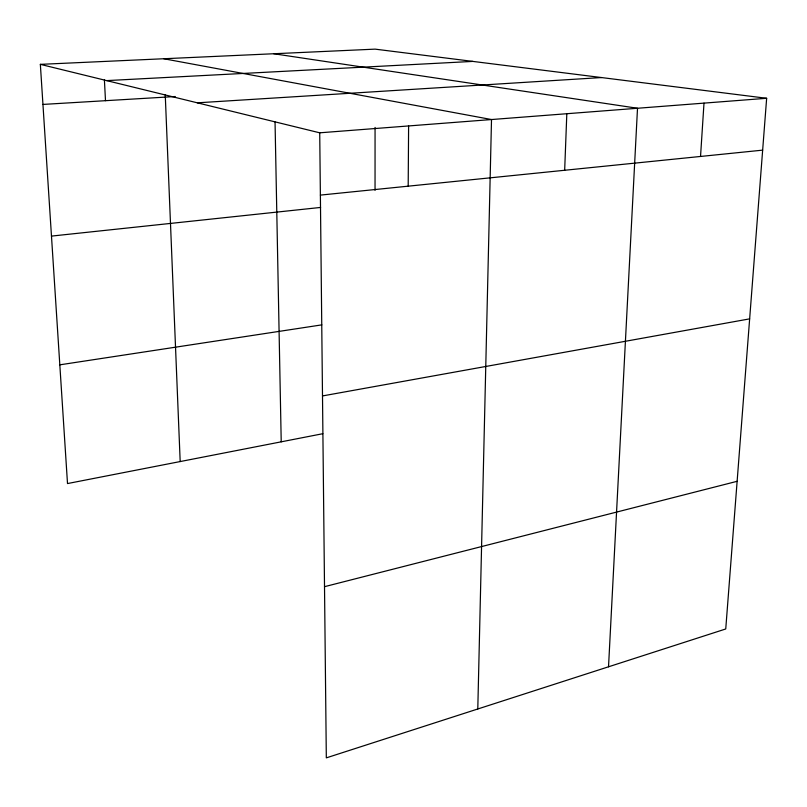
<?xml version="1.0" encoding="UTF-8"?>
<svg xmlns="http://www.w3.org/2000/svg" width="807" height="807" viewBox="0 0 807 807"><rect width="100%" height="100%" fill="white"/><g stroke="black" fill="none" stroke-linecap="round" stroke-linejoin="round"><path stroke-width="1.21" d="M375.043 190.321L375.063 127.425M408.191 186.175L408.604 125.942M477.794 708.98L491.513 119.537L163.781 58.75M564.668 170.267L566.817 113.726M608.528 666.794L637.51 108.259L273.724 53.746M700.537 156.457L703.997 103.125M40.35 64.358L375.094 49.136L766.65 98.283L725.745 628.966L326.321 757.864L319.723 132.812L40.35 64.358L67.506 483.564L322.83 433.702M324.515 586.679L737.124 481.305M322.497 395.934L749.642 318.866M59.809 364.835L321.842 324.868M51.477 236.098L320.601 207.439M320.379 195.102L762.655 150.142M319.723 132.812L766.65 98.283M197.332 102.822L601.497 77.553M42.942 104.426L175.24 96.527M106.645 80.609L472.811 61.403M104.406 79.863L105.495 100.693M165.243 94.641L180.183 461.564M275.046 121.978L281.219 441.833"/></g></svg>
